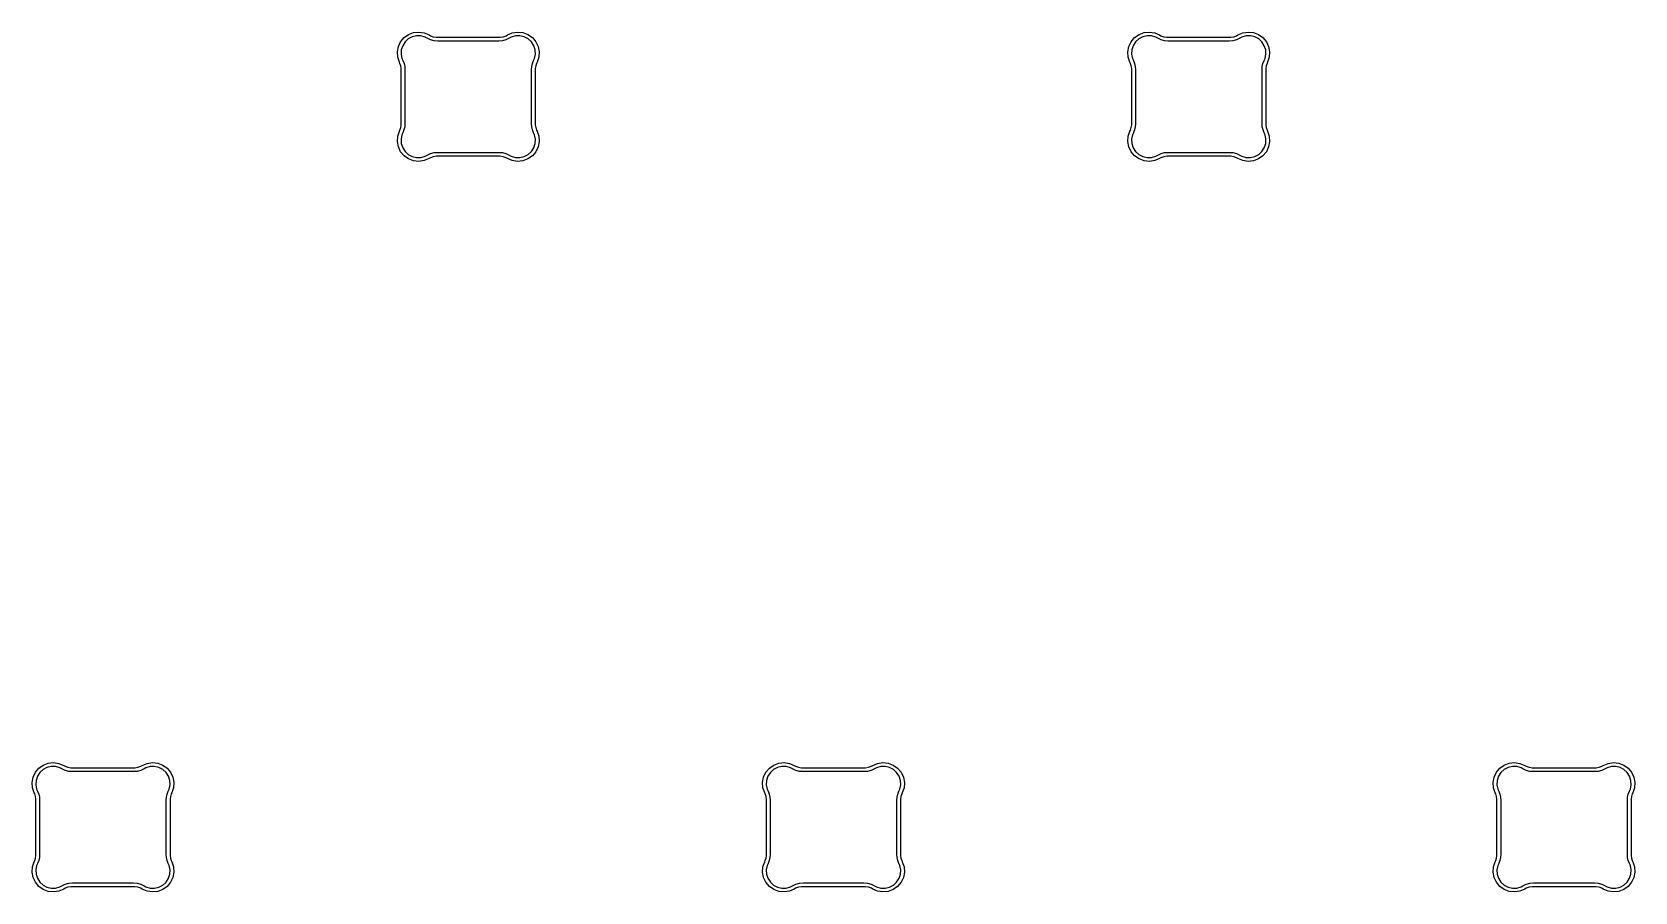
# Model space of a CAD drawing. Extents: x 46 to 356, y -183 to -54.
# Drawn here: x 122.9 to 164.7, y -109.79 to -87.36 of the extents above; entities that cross this region are included whole.
import ezdxf

# ---------------------------------------------------------------- set-up
doc = ezdxf.new("R2010")
doc.units = 0
doc.layers.add('BLACK', color=7, linetype='CONTINUOUS')

msp = doc.modelspace()

# ---------------------------------------------------------------- linework, layer by layer
at = {"layer": 'BLACK', "linetype": 'CONTINUOUS'}
for p, q in [((132.427049, -87.879882), (132.453227, -87.742581)), ((132.453227, -87.742581), (132.513172, -87.616314)), ((132.513172, -87.616314), (132.603011, -87.509235)), ((132.566278, -87.718888), (132.530476, -87.828456)), ((132.628544, -87.621885), (132.566278, -87.718888)), ((132.603011, -87.509235), (132.716941, -87.428262)), ((132.713253, -87.54371), (132.628544, -87.621885)), ((132.814932, -87.489414), (132.713253, -87.54371)), ((132.716941, -87.428262), (132.847605, -87.378624)), ((132.927016, -87.462504), (132.814932, -87.489414)), ((132.847605, -87.378624), (132.986562, -87.363528)), ((133.042263, -87.464718), (132.927016, -87.462504)), ((132.986562, -87.363528), (133.124836, -87.383949)), ((133.15323, -87.495912), (133.042263, -87.464718)), ((133.124836, -87.383949), (133.253298, -87.438483)), ((133.203041, -87.524905), (133.15323, -87.495912)), ((133.203061, -87.524871), (133.203041, -87.524905)), ((133.203055, -87.524895), (133.203067, -87.524874)), ((133.290635, -87.56619), (133.203055, -87.524895)), ((133.203065, -87.524871), (133.203061, -87.524871)), ((133.203067, -87.524874), (133.203065, -87.524871)), ((133.253298, -87.438483), (133.253511, -87.43853)), ((133.253511, -87.43853), (133.253499, -87.438551)), ((133.253499, -87.438551), (133.253504, -87.438554)), ((133.253504, -87.438554), (133.253517, -87.438533)), ((133.253517, -87.438533), (133.253569, -87.438592)), ((133.253569, -87.438592), (133.287849, -87.458579)), ((133.287849, -87.458579), (133.362486, -87.486032)), ((133.3841, -87.591487), (133.290635, -87.56619)), ((133.362486, -87.486032), (133.44078, -87.49997)), ((133.480544, -87.6), (133.3841, -87.591487)), ((133.44078, -87.49997), (133.480543, -87.500001)), ((133.480543, -87.500001), (133.480544, -87.500001)), ((133.480544, -87.500001), (133.480548, -87.500001)), ((133.480548, -87.600001), (133.480544, -87.6)), ((133.480548, -87.500001), (135.069452, -87.500001)), ((133.480553, -87.600001), (133.480548, -87.600001)), ((135.069452, -87.600001), (133.480553, -87.600001)), ((135.069452, -87.500001), (135.069577, -87.500025)), ((135.069455, -87.6), (135.069452, -87.600001)), ((135.069457, -87.600001), (135.069455, -87.6)), ((135.165907, -87.591493), (135.069457, -87.600026)), ((135.069457, -87.600026), (135.069457, -87.600001)), ((135.069577, -87.500025), (135.10921, -87.499987)), ((135.10921, -87.499987), (135.187501, -87.486034)), ((135.259367, -87.566179), (135.165907, -87.591493)), ((135.187501, -87.486034), (135.262133, -87.458568)), ((135.346923, -87.524876), (135.259367, -87.566179)), ((135.262133, -87.458568), (135.29648, -87.438533)), ((135.29648, -87.438534), (135.296495, -87.43853)), ((135.29648, -87.438533), (135.29648, -87.438534)), ((135.296495, -87.43853), (135.425153, -87.383913)), ((135.346939, -87.524873), (135.346923, -87.524876)), ((135.396754, -87.495876), (135.346939, -87.524873)), ((135.507731, -87.464679), (135.396754, -87.495876)), ((135.425153, -87.383913), (135.563437, -87.36349)), ((135.622988, -87.462465), (135.507731, -87.464679)), ((135.563437, -87.36349), (135.702403, -87.378587)), ((135.735081, -87.489377), (135.622988, -87.462465)), ((135.702403, -87.378587), (135.833076, -87.428228)), ((135.836769, -87.543678), (135.735081, -87.489377)), ((135.833076, -87.428228), (135.947014, -87.509207)), ((135.921485, -87.621859), (135.836769, -87.543678)), ((135.983757, -87.718871), (135.921485, -87.621859)), ((135.947014, -87.509207), (136.03686, -87.616292)), ((136.019562, -87.828448), (135.983757, -87.718871)), ((136.03686, -87.616292), (136.096809, -87.742569)), ((136.096809, -87.742569), (136.122989, -87.879879)), ((151.477049, -87.879882), (151.503227, -87.742581)), ((151.503227, -87.742581), (151.563172, -87.616314)), ((151.563172, -87.616314), (151.653011, -87.509235)), ((151.616278, -87.718888), (151.580476, -87.828456)), ((151.678544, -87.621885), (151.616278, -87.718888)), ((151.653011, -87.509235), (151.766941, -87.428262)), ((151.763253, -87.54371), (151.678544, -87.621885)), ((151.864932, -87.489414), (151.763253, -87.54371)), ((151.766941, -87.428262), (151.897605, -87.378624)), ((151.977016, -87.462504), (151.864932, -87.489414)), ((151.897605, -87.378624), (152.036562, -87.363528)), ((152.092263, -87.464718), (151.977016, -87.462504)), ((152.036562, -87.363528), (152.174836, -87.383949)), ((152.20323, -87.495912), (152.092263, -87.464718)), ((152.174836, -87.383949), (152.303298, -87.438483)), ((152.253041, -87.524905), (152.20323, -87.495912)), ((152.253061, -87.524871), (152.253041, -87.524905)), ((152.253055, -87.524895), (152.253067, -87.524874)), ((152.340635, -87.56619), (152.253055, -87.524895)), ((152.253065, -87.524871), (152.253061, -87.524871)), ((152.253067, -87.524874), (152.253065, -87.524871)), ((152.303298, -87.438483), (152.303511, -87.43853)), ((152.303511, -87.43853), (152.303499, -87.438551)), ((152.303499, -87.438551), (152.303504, -87.438554)), ((152.303504, -87.438554), (152.303517, -87.438533)), ((152.303517, -87.438533), (152.303569, -87.438592)), ((152.303569, -87.438592), (152.337849, -87.458579)), ((152.337849, -87.458579), (152.412486, -87.486032)), ((152.4341, -87.591487), (152.340635, -87.56619)), ((152.412486, -87.486032), (152.49078, -87.49997)), ((152.530544, -87.6), (152.4341, -87.591487)), ((152.49078, -87.49997), (152.530543, -87.500001)), ((152.530543, -87.500001), (152.530544, -87.500001)), ((152.530544, -87.500001), (152.530548, -87.500001)), ((152.530548, -87.600001), (152.530544, -87.6)), ((152.530548, -87.500001), (154.119452, -87.500001)), ((152.530553, -87.600001), (152.530548, -87.600001)), ((154.119452, -87.600001), (152.530553, -87.600001)), ((154.119452, -87.500001), (154.119577, -87.500025)), ((154.119455, -87.6), (154.119452, -87.600001)), ((154.119457, -87.600001), (154.119455, -87.6)), ((154.215907, -87.591493), (154.119457, -87.600026)), ((154.119457, -87.600026), (154.119457, -87.600001)), ((154.119577, -87.500025), (154.15921, -87.499987)), ((154.15921, -87.499987), (154.237501, -87.486034)), ((154.309367, -87.566179), (154.215907, -87.591493)), ((154.237501, -87.486034), (154.312133, -87.458568)), ((154.396923, -87.524876), (154.309367, -87.566179)), ((154.312133, -87.458568), (154.34648, -87.438533)), ((154.34648, -87.438534), (154.346495, -87.43853)), ((154.34648, -87.438533), (154.34648, -87.438534)), ((154.346495, -87.43853), (154.475153, -87.383913)), ((154.396939, -87.524873), (154.396923, -87.524876)), ((154.446754, -87.495876), (154.396939, -87.524873)), ((154.557731, -87.464679), (154.446754, -87.495876)), ((154.475153, -87.383913), (154.613437, -87.36349)), ((154.672988, -87.462465), (154.557731, -87.464679)), ((154.613437, -87.36349), (154.752403, -87.378587)), ((154.785081, -87.489377), (154.672988, -87.462465)), ((154.752403, -87.378587), (154.883076, -87.428228)), ((154.886769, -87.543678), (154.785081, -87.489377)), ((154.883076, -87.428228), (154.997014, -87.509207)), ((154.971485, -87.621859), (154.886769, -87.543678)), ((155.033757, -87.718871), (154.971485, -87.621859)), ((154.997014, -87.509207), (155.08686, -87.616292)), ((155.069562, -87.828448), (155.033757, -87.718871)), ((155.08686, -87.616292), (155.146809, -87.742569)), ((155.146809, -87.742569), (155.172989, -87.879879)), ((132.436329, -88.019348), (132.427049, -87.879882)), ((132.480466, -88.151971), (132.436329, -88.019348)), ((132.480466, -88.151972), (132.480465, -88.151971)), ((132.480465, -88.151971), (132.480466, -88.151971)), ((132.495092, -88.182347), (132.480466, -88.151972)), ((132.514965, -88.246778), (132.495092, -88.182347)), ((132.530476, -87.828456), (132.523452, -87.94351)), ((132.523452, -87.94351), (132.545657, -88.056619)), ((132.545657, -88.056619), (132.570567, -88.108592)), ((132.570567, -88.108592), (132.570567, -88.108593)), ((132.570567, -88.108593), (132.570567, -88.108596)), ((132.570567, -88.108596), (132.600585, -88.185089)), ((132.600585, -88.185089), (132.618872, -88.265207)), ((135.93114, -88.265212), (135.949411, -88.185097)), ((135.949411, -88.185097), (135.979407, -88.108596)), ((135.979407, -88.108596), (135.979427, -88.108606)), ((135.979427, -88.108606), (135.979431, -88.1086)), ((135.979431, -88.1086), (135.979433, -88.108592)), ((135.979433, -88.108592), (135.979438, -88.108594)), ((135.979438, -88.108594), (135.979509, -88.108519)), ((135.979509, -88.108519), (136.00438, -88.056631)), ((136.00438, -88.056631), (136.026587, -87.943512)), ((136.026587, -87.943512), (136.019562, -87.828448)), ((136.054903, -88.182328), (136.035044, -88.246768)), ((136.069486, -88.15202), (136.054903, -88.182328)), ((136.069535, -88.15197), (136.069486, -88.15202)), ((136.069569, -88.151987), (136.069535, -88.15197)), ((136.113709, -88.019355), (136.069569, -88.151987)), ((136.122989, -87.879879), (136.113709, -88.019355)), ((151.486329, -88.019348), (151.477049, -87.879882)), ((151.530466, -88.151971), (151.486329, -88.019348)), ((151.530466, -88.151972), (151.530465, -88.151971)), ((151.530465, -88.151971), (151.530466, -88.151971)), ((151.545092, -88.182347), (151.530466, -88.151972)), ((151.564965, -88.246778), (151.545092, -88.182347)), ((151.580476, -87.828456), (151.573452, -87.94351)), ((151.573452, -87.94351), (151.595657, -88.056619)), ((151.595657, -88.056619), (151.620567, -88.108592)), ((151.620567, -88.108592), (151.620567, -88.108593)), ((151.620567, -88.108593), (151.620567, -88.108596)), ((151.620567, -88.108596), (151.650585, -88.185089)), ((151.650585, -88.185089), (151.668872, -88.265207)), ((154.98114, -88.265212), (154.999411, -88.185097)), ((154.999411, -88.185097), (155.029407, -88.108596)), ((155.029407, -88.108596), (155.029427, -88.108606)), ((155.029427, -88.108606), (155.029431, -88.1086)), ((155.029431, -88.1086), (155.029433, -88.108592)), ((155.029433, -88.108592), (155.029438, -88.108594)), ((155.029438, -88.108594), (155.029509, -88.108519)), ((155.029509, -88.108519), (155.05438, -88.056631)), ((155.05438, -88.056631), (155.076587, -87.943512)), ((155.076587, -87.943512), (155.069562, -87.828448)), ((155.104903, -88.182328), (155.085044, -88.246768)), ((155.119486, -88.15202), (155.104903, -88.182328)), ((155.119535, -88.15197), (155.119486, -88.15202)), ((155.119569, -88.151987), (155.119535, -88.15197)), ((155.163709, -88.019355), (155.119569, -88.151987)), ((155.172989, -87.879879), (155.163709, -88.019355)), ((132.525016, -88.31345), (132.514965, -88.246778)), ((132.525001, -88.347159), (132.525017, -88.347073)), ((132.525001, -89.75284), (132.525001, -88.347159)), ((132.525017, -88.347073), (132.525016, -88.31345)), ((132.618872, -88.265207), (132.625018, -88.347155)), ((132.625001, -88.347155), (132.625, -88.347156)), ((132.625, -88.347156), (132.625001, -88.347159)), ((132.625018, -88.347155), (132.625001, -88.347155)), ((132.625001, -88.347159), (132.625001, -89.752843)), ((135.924999, -88.347154), (135.93114, -88.265212)), ((135.924999, -88.347155), (135.924999, -88.347154)), ((135.924999, -88.347159), (135.924999, -88.347155)), ((135.924999, -89.752843), (135.924999, -88.347159)), ((136.035044, -88.246768), (136.024999, -88.313447)), ((136.024999, -88.313447), (136.024999, -88.347159)), ((136.024999, -88.347159), (136.024999, -89.752843)), ((151.575016, -88.31345), (151.564965, -88.246778)), ((151.575001, -88.347159), (151.575017, -88.347073)), ((151.575001, -89.75284), (151.575001, -88.347159)), ((151.575017, -88.347073), (151.575016, -88.31345)), ((151.668872, -88.265207), (151.675018, -88.347155)), ((151.675001, -88.347155), (151.675, -88.347156)), ((151.675, -88.347156), (151.675001, -88.347159)), ((151.675018, -88.347155), (151.675001, -88.347155)), ((151.675001, -88.347159), (151.675001, -89.752843)), ((154.974999, -88.347154), (154.98114, -88.265212)), ((154.974999, -88.347155), (154.974999, -88.347154)), ((154.974999, -88.347159), (154.974999, -88.347155)), ((154.974999, -89.752843), (154.974999, -88.347159)), ((155.085044, -88.246768), (155.074999, -88.313447)), ((155.074999, -88.313447), (155.074999, -88.347159)), ((155.074999, -88.347159), (155.074999, -89.752843)), ((132.495075, -89.917648), (132.514948, -89.853221)), ((132.514948, -89.853221), (132.524999, -89.786551)), ((132.524999, -89.786551), (132.525001, -89.75284)), ((132.618855, -89.834794), (132.600568, -89.914908)), ((132.625001, -89.752848), (132.618855, -89.834794)), ((132.625001, -89.752843), (132.625, -89.752846)), ((132.625, -89.752846), (132.625001, -89.752848)), ((135.925039, -89.753048), (135.924999, -89.752843)), ((135.931154, -89.834784), (135.925039, -89.753048)), ((135.949425, -89.914902), (135.931154, -89.834784)), ((136.024999, -89.752843), (136.024998, -89.752846)), ((136.024998, -89.752846), (136.024999, -89.752849)), ((136.024999, -89.752849), (136.025024, -89.752849)), ((136.025024, -89.752849), (136.025019, -89.78656)), ((136.025019, -89.78656), (136.035057, -89.853231)), ((136.035057, -89.853231), (136.054918, -89.917662)), ((151.545075, -89.917648), (151.564948, -89.853221)), ((151.564948, -89.853221), (151.574999, -89.786551)), ((151.574999, -89.786551), (151.575001, -89.75284)), ((151.668855, -89.834794), (151.650568, -89.914908)), ((151.675001, -89.752848), (151.668855, -89.834794)), ((151.675001, -89.752843), (151.675, -89.752846)), ((151.675, -89.752846), (151.675001, -89.752848)), ((154.975039, -89.753048), (154.974999, -89.752843)), ((154.981154, -89.834784), (154.975039, -89.753048)), ((154.999425, -89.914902), (154.981154, -89.834784)), ((155.074999, -89.752843), (155.074998, -89.752846)), ((155.074998, -89.752846), (155.074999, -89.752849)), ((155.074999, -89.752849), (155.075024, -89.752849)), ((155.075024, -89.752849), (155.075019, -89.78656)), ((155.075019, -89.78656), (155.085057, -89.853231)), ((155.085057, -89.853231), (155.104918, -89.917662)), ((132.42701, -90.220122), (132.436289, -90.080646)), ((132.45319, -90.357433), (132.42701, -90.220122)), ((132.436289, -90.080646), (132.480428, -89.948014)), ((132.480428, -89.948014), (132.480465, -89.948032)), ((132.48045, -89.948022), (132.495075, -89.917648)), ((132.480466, -89.94803), (132.48045, -89.948022)), ((132.480465, -89.948031), (132.480466, -89.94803)), ((132.480465, -89.948032), (132.480465, -89.948031)), ((132.545618, -90.04337), (132.523411, -90.156489)), ((132.523411, -90.156489), (132.530437, -90.271553)), ((132.530437, -90.271553), (132.566242, -90.38113)), ((132.570474, -89.991507), (132.545618, -90.04337)), ((132.570566, -89.991412), (132.570474, -89.991507)), ((132.570567, -89.99141), (132.570549, -89.991401)), ((132.570549, -89.991401), (132.570549, -89.991404)), ((132.570549, -89.991404), (132.570566, -89.991412)), ((132.570577, -89.99133), (132.570567, -89.99141)), ((132.600568, -89.914908), (132.570577, -89.99133)), ((135.97943, -89.991404), (135.949425, -89.914902)), ((135.979432, -89.991406), (135.97943, -89.991404)), ((135.979433, -89.99141), (135.979432, -89.991406)), ((136.004343, -90.043383), (135.979433, -89.99141)), ((135.98372, -90.381112), (136.019522, -90.271545)), ((136.026548, -90.156492), (136.004343, -90.043383)), ((136.019522, -90.271545), (136.026548, -90.156492)), ((136.054918, -89.917662), (136.069538, -89.948038)), ((136.069538, -89.948038), (136.069538, -89.948043)), ((136.069538, -89.948043), (136.113671, -90.080654)), ((136.12295, -90.22012), (136.096771, -90.35742)), ((136.113671, -90.080654), (136.12295, -90.22012)), ((151.47701, -90.220122), (151.486289, -90.080646)), ((151.50319, -90.357433), (151.47701, -90.220122)), ((151.486289, -90.080646), (151.530428, -89.948014)), ((151.530428, -89.948014), (151.530465, -89.948032)), ((151.53045, -89.948022), (151.545075, -89.917648)), ((151.530466, -89.94803), (151.53045, -89.948022)), ((151.530465, -89.948031), (151.530466, -89.94803)), ((151.530465, -89.948032), (151.530465, -89.948031)), ((151.595618, -90.04337), (151.573411, -90.156489)), ((151.573411, -90.156489), (151.580437, -90.271553)), ((151.580437, -90.271553), (151.616242, -90.38113)), ((151.620474, -89.991507), (151.595618, -90.04337)), ((151.620566, -89.991412), (151.620474, -89.991507)), ((151.620567, -89.99141), (151.620549, -89.991401)), ((151.620549, -89.991401), (151.620549, -89.991404)), ((151.620549, -89.991404), (151.620566, -89.991412)), ((151.620577, -89.99133), (151.620567, -89.99141)), ((151.650568, -89.914908), (151.620577, -89.99133)), ((155.02943, -89.991404), (154.999425, -89.914902)), ((155.029432, -89.991406), (155.02943, -89.991404)), ((155.029433, -89.99141), (155.029432, -89.991406)), ((155.054343, -90.043383), (155.029433, -89.99141)), ((155.03372, -90.381112), (155.069522, -90.271545)), ((155.076548, -90.156492), (155.054343, -90.043383)), ((155.069522, -90.271545), (155.076548, -90.156492)), ((155.104918, -89.917662), (155.119538, -89.948038)), ((155.119538, -89.948038), (155.119538, -89.948043)), ((155.119538, -89.948043), (155.163671, -90.080654)), ((155.17295, -90.22012), (155.146771, -90.35742)), ((155.163671, -90.080654), (155.17295, -90.22012)), ((132.513139, -90.483709), (132.45319, -90.357433)), ((132.602984, -90.590795), (132.513139, -90.483709)), ((132.566242, -90.38113), (132.628514, -90.478143)), ((132.716923, -90.671774), (132.602984, -90.590795)), ((132.628514, -90.478143), (132.71323, -90.556324)), ((132.71323, -90.556324), (132.814918, -90.610624)), ((132.847596, -90.721415), (132.716923, -90.671774)), ((132.814918, -90.610624), (132.927011, -90.637537)), ((132.927011, -90.637537), (133.042269, -90.635323)), ((133.042269, -90.635323), (133.153246, -90.604126)), ((133.253503, -90.661472), (133.124847, -90.716089)), ((133.153246, -90.604126), (133.20306, -90.57513)), ((133.20306, -90.57513), (133.203061, -90.57513)), ((133.203061, -90.57513), (133.203065, -90.575129)), ((133.203065, -90.575129), (133.203067, -90.575127)), ((133.203067, -90.575127), (133.290643, -90.533833)), ((133.253511, -90.661471), (133.253503, -90.661472)), ((133.253517, -90.661467), (133.253511, -90.661471)), ((133.28786, -90.641444), (133.253517, -90.661466)), ((133.253517, -90.661466), (133.253517, -90.661467)), ((133.362492, -90.613993), (133.28786, -90.641444)), ((133.290643, -90.533833), (133.384103, -90.508538)), ((133.440782, -90.600055), (133.362492, -90.613993)), ((133.384103, -90.508538), (133.480326, -90.500043)), ((133.480542, -90.600024), (133.440782, -90.600055)), ((133.480326, -90.500043), (133.480547, -90.5)), ((133.480543, -90.599999), (133.480542, -90.6)), ((133.480542, -90.6), (133.480542, -90.600024)), ((133.480547, -90.6), (133.480543, -90.599999)), ((133.480547, -90.5), (135.069452, -90.5)), ((135.069452, -90.6), (133.480547, -90.6)), ((135.069452, -90.5), (135.069464, -90.500002)), ((135.069453, -90.599999), (135.069452, -90.6)), ((135.069458, -90.600001), (135.069453, -90.599999)), ((135.10922, -90.600032), (135.069458, -90.600001)), ((135.069464, -90.500002), (135.165901, -90.508515)), ((135.187514, -90.61397), (135.10922, -90.600032)), ((135.165901, -90.508515), (135.259365, -90.533812)), ((135.262151, -90.641423), (135.187514, -90.61397)), ((135.259365, -90.533812), (135.346945, -90.575107)), ((135.296432, -90.661411), (135.262151, -90.641423)), ((135.296483, -90.661469), (135.296432, -90.661411)), ((135.296494, -90.661448), (135.296483, -90.661469)), ((135.296489, -90.661472), (135.296501, -90.661452)), ((135.296713, -90.66152), (135.296489, -90.661472)), ((135.296501, -90.661452), (135.296494, -90.661448)), ((135.425165, -90.71605), (135.296713, -90.66152)), ((135.346945, -90.575107), (135.346933, -90.575128)), ((135.346933, -90.575128), (135.346934, -90.57513)), ((135.346934, -90.57513), (135.346939, -90.575131)), ((135.346939, -90.575131), (135.346961, -90.575094)), ((135.346961, -90.575094), (135.396771, -90.604087)), ((135.396771, -90.604087), (135.507738, -90.635282)), ((135.507738, -90.635282), (135.622984, -90.637495)), ((135.622984, -90.637495), (135.735067, -90.610585)), ((135.833058, -90.671737), (135.702395, -90.721375)), ((135.735067, -90.610585), (135.836746, -90.556289)), ((135.946988, -90.590765), (135.833058, -90.671737)), ((135.836746, -90.556289), (135.921454, -90.478115)), ((135.921454, -90.478115), (135.98372, -90.381112)), ((136.036827, -90.483687), (135.946988, -90.590765)), ((136.096771, -90.35742), (136.036827, -90.483687)), ((151.563139, -90.483709), (151.50319, -90.357433)), ((151.652984, -90.590795), (151.563139, -90.483709)), ((151.616242, -90.38113), (151.678514, -90.478143)), ((151.766923, -90.671774), (151.652984, -90.590795)), ((151.678514, -90.478143), (151.76323, -90.556324)), ((151.76323, -90.556324), (151.864918, -90.610624)), ((151.897596, -90.721415), (151.766923, -90.671774)), ((151.864918, -90.610624), (151.977011, -90.637537)), ((151.977011, -90.637537), (152.092269, -90.635323)), ((152.092269, -90.635323), (152.203246, -90.604126)), ((152.303503, -90.661472), (152.174847, -90.716089)), ((152.203246, -90.604126), (152.25306, -90.57513)), ((152.25306, -90.57513), (152.253061, -90.57513)), ((152.253061, -90.57513), (152.253065, -90.575129)), ((152.253065, -90.575129), (152.253067, -90.575127)), ((152.253067, -90.575127), (152.340643, -90.533833)), ((152.303511, -90.661471), (152.303503, -90.661472)), ((152.303517, -90.661467), (152.303511, -90.661471)), ((152.33786, -90.641444), (152.303517, -90.661466)), ((152.303517, -90.661466), (152.303517, -90.661467)), ((152.412492, -90.613993), (152.33786, -90.641444)), ((152.340643, -90.533833), (152.434103, -90.508538)), ((152.490782, -90.600055), (152.412492, -90.613993)), ((152.434103, -90.508538), (152.530326, -90.500043)), ((152.530542, -90.600024), (152.490782, -90.600055)), ((152.530326, -90.500043), (152.530547, -90.5)), ((152.530543, -90.599999), (152.530542, -90.6)), ((152.530542, -90.6), (152.530542, -90.600024)), ((152.530547, -90.6), (152.530543, -90.599999)), ((152.530547, -90.5), (154.119452, -90.5)), ((154.119452, -90.6), (152.530547, -90.6)), ((154.119452, -90.5), (154.119464, -90.500002)), ((154.119453, -90.599999), (154.119452, -90.6)), ((154.119458, -90.600001), (154.119453, -90.599999)), ((154.15922, -90.600032), (154.119458, -90.600001)), ((154.119464, -90.500002), (154.215901, -90.508515)), ((154.237514, -90.61397), (154.15922, -90.600032)), ((154.215901, -90.508515), (154.309365, -90.533812)), ((154.312151, -90.641423), (154.237514, -90.61397)), ((154.309365, -90.533812), (154.396945, -90.575107)), ((154.346432, -90.661411), (154.312151, -90.641423)), ((154.346483, -90.661469), (154.346432, -90.661411)), ((154.346494, -90.661448), (154.346483, -90.661469)), ((154.346489, -90.661472), (154.346501, -90.661452)), ((154.346713, -90.66152), (154.346489, -90.661472)), ((154.346501, -90.661452), (154.346494, -90.661448)), ((154.475165, -90.71605), (154.346713, -90.66152)), ((154.396945, -90.575107), (154.396933, -90.575128)), ((154.396933, -90.575128), (154.396934, -90.57513)), ((154.396934, -90.57513), (154.396939, -90.575131)), ((154.396939, -90.575131), (154.396961, -90.575094)), ((154.396961, -90.575094), (154.446771, -90.604087)), ((154.446771, -90.604087), (154.557738, -90.635282)), ((154.557738, -90.635282), (154.672984, -90.637495)), ((154.672984, -90.637495), (154.785067, -90.610585)), ((154.883058, -90.671737), (154.752395, -90.721375)), ((154.785067, -90.610585), (154.886746, -90.556289)), ((154.996988, -90.590765), (154.883058, -90.671737)), ((154.886746, -90.556289), (154.971454, -90.478115)), ((154.971454, -90.478115), (155.03372, -90.381112)), ((155.086827, -90.483687), (154.996988, -90.590765)), ((155.146771, -90.35742), (155.086827, -90.483687)), ((132.986562, -90.736512), (132.847596, -90.721415)), ((133.124847, -90.716089), (132.986562, -90.736512)), ((135.563439, -90.736471), (135.425165, -90.71605)), ((135.702395, -90.721375), (135.563439, -90.736471)), ((152.036562, -90.736512), (151.897596, -90.721415)), ((152.174847, -90.716089), (152.036562, -90.736512)), ((154.613439, -90.736471), (154.475165, -90.71605)), ((154.752395, -90.721375), (154.613439, -90.736471)), ((122.988172, -106.666314), (123.078011, -106.559235)), ((123.078011, -106.559235), (123.191941, -106.478262)), ((123.289932, -106.539414), (123.188253, -106.59371)), ((123.191941, -106.478262), (123.322605, -106.428624)), ((123.402016, -106.512504), (123.289932, -106.539414)), ((123.322605, -106.428624), (123.461562, -106.413528)), ((123.517263, -106.514718), (123.402016, -106.512504)), ((123.461562, -106.413528), (123.599836, -106.433949)), ((123.62823, -106.545912), (123.517263, -106.514718)), ((123.599836, -106.433949), (123.728298, -106.488483)), ((123.678041, -106.574905), (123.62823, -106.545912)), ((123.678061, -106.574871), (123.678041, -106.574905)), ((123.678055, -106.574895), (123.678067, -106.574874)), ((123.765635, -106.61619), (123.678055, -106.574895)), ((123.678065, -106.574871), (123.678061, -106.574871)), ((123.678067, -106.574874), (123.678065, -106.574871)), ((123.728298, -106.488483), (123.728511, -106.48853)), ((123.728511, -106.48853), (123.728499, -106.488551)), ((123.728499, -106.488551), (123.728504, -106.488554)), ((123.728504, -106.488554), (123.728517, -106.488533)), ((123.728517, -106.488533), (123.728569, -106.488592)), ((123.728569, -106.488592), (123.762849, -106.508579)), ((123.762849, -106.508579), (123.837486, -106.536032)), ((123.837486, -106.536032), (123.91578, -106.54997)), ((123.91578, -106.54997), (123.955543, -106.550001)), ((123.955543, -106.550001), (123.955544, -106.550001)), ((123.955544, -106.550001), (123.955548, -106.550001)), ((123.955548, -106.550001), (125.544452, -106.550001)), ((125.544452, -106.550001), (125.544577, -106.550025)), ((125.544577, -106.550025), (125.58421, -106.549987)), ((125.58421, -106.549987), (125.662501, -106.536034)), ((125.662501, -106.536034), (125.737133, -106.508568)), ((125.821923, -106.574876), (125.734367, -106.616179)), ((125.737133, -106.508568), (125.77148, -106.488533)), ((125.77148, -106.488534), (125.771495, -106.48853)), ((125.77148, -106.488533), (125.77148, -106.488534)), ((125.771495, -106.48853), (125.900153, -106.433913)), ((125.821939, -106.574873), (125.821923, -106.574876)), ((125.871754, -106.545876), (125.821939, -106.574873)), ((125.982731, -106.514679), (125.871754, -106.545876)), ((125.900153, -106.433913), (126.038437, -106.41349)), ((126.097988, -106.512465), (125.982731, -106.514679)), ((126.038437, -106.41349), (126.177403, -106.428587)), ((126.210081, -106.539377), (126.097988, -106.512465)), ((126.177403, -106.428587), (126.308076, -106.478228)), ((126.311769, -106.593678), (126.210081, -106.539377)), ((126.308076, -106.478228), (126.422014, -106.559207)), ((126.422014, -106.559207), (126.51186, -106.666292)), ((142.038172, -106.666314), (142.128011, -106.559235)), ((142.128011, -106.559235), (142.241941, -106.478262)), ((142.339932, -106.539414), (142.238253, -106.59371)), ((142.241941, -106.478262), (142.372605, -106.428624)), ((142.452016, -106.512504), (142.339932, -106.539414)), ((142.372605, -106.428624), (142.511562, -106.413528)), ((142.567263, -106.514718), (142.452016, -106.512504)), ((142.511562, -106.413528), (142.649836, -106.433949)), ((142.67823, -106.545912), (142.567263, -106.514718)), ((142.649836, -106.433949), (142.778298, -106.488483)), ((142.728041, -106.574905), (142.67823, -106.545912)), ((142.728061, -106.574871), (142.728041, -106.574905)), ((142.728055, -106.574895), (142.728067, -106.574874)), ((142.815635, -106.61619), (142.728055, -106.574895)), ((142.728065, -106.574871), (142.728061, -106.574871)), ((142.728067, -106.574874), (142.728065, -106.574871)), ((142.778298, -106.488483), (142.778511, -106.48853)), ((142.778511, -106.48853), (142.778499, -106.488551)), ((142.778499, -106.488551), (142.778504, -106.488554)), ((142.778504, -106.488554), (142.778517, -106.488533)), ((142.778517, -106.488533), (142.778569, -106.488592)), ((142.778569, -106.488592), (142.812849, -106.508579)), ((142.812849, -106.508579), (142.887486, -106.536032)), ((142.887486, -106.536032), (142.96578, -106.54997)), ((142.96578, -106.54997), (143.005543, -106.550001)), ((143.005543, -106.550001), (143.005544, -106.550001)), ((143.005544, -106.550001), (143.005548, -106.550001)), ((143.005548, -106.550001), (144.594452, -106.550001)), ((144.594452, -106.550001), (144.594577, -106.550025)), ((144.594577, -106.550025), (144.63421, -106.549987)), ((144.63421, -106.549987), (144.712501, -106.536034)), ((144.712501, -106.536034), (144.787133, -106.508568)), ((144.871923, -106.574876), (144.784367, -106.616179)), ((144.787133, -106.508568), (144.82148, -106.488533)), ((144.82148, -106.488534), (144.821495, -106.48853)), ((144.82148, -106.488533), (144.82148, -106.488534)), ((144.821495, -106.48853), (144.950153, -106.433913)), ((144.871939, -106.574873), (144.871923, -106.574876)), ((144.921754, -106.545876), (144.871939, -106.574873)), ((145.032731, -106.514679), (144.921754, -106.545876)), ((144.950153, -106.433913), (145.088437, -106.41349)), ((145.147988, -106.512465), (145.032731, -106.514679)), ((145.088437, -106.41349), (145.227403, -106.428587)), ((145.260081, -106.539377), (145.147988, -106.512465)), ((145.227403, -106.428587), (145.358076, -106.478228)), ((145.361769, -106.593678), (145.260081, -106.539377)), ((145.358076, -106.478228), (145.472014, -106.559207)), ((145.472014, -106.559207), (145.56186, -106.666292)), ((161.088172, -106.666314), (161.178011, -106.559235)), ((161.178011, -106.559235), (161.291941, -106.478262)), ((161.389932, -106.539414), (161.288253, -106.59371)), ((161.291941, -106.478262), (161.422605, -106.428624)), ((161.502016, -106.512504), (161.389932, -106.539414)), ((161.422605, -106.428624), (161.561562, -106.413528)), ((161.617263, -106.514718), (161.502016, -106.512504)), ((161.561562, -106.413528), (161.699836, -106.433949)), ((161.72823, -106.545912), (161.617263, -106.514718)), ((161.699836, -106.433949), (161.828298, -106.488483)), ((161.778041, -106.574905), (161.72823, -106.545912)), ((161.778061, -106.574871), (161.778041, -106.574905)), ((161.778055, -106.574895), (161.778067, -106.574874)), ((161.865635, -106.61619), (161.778055, -106.574895)), ((161.778065, -106.574871), (161.778061, -106.574871)), ((161.778067, -106.574874), (161.778065, -106.574871)), ((161.828298, -106.488483), (161.828511, -106.48853)), ((161.828511, -106.48853), (161.828499, -106.488551)), ((161.828499, -106.488551), (161.828504, -106.488554)), ((161.828504, -106.488554), (161.828517, -106.488533)), ((161.828517, -106.488533), (161.828569, -106.488592)), ((161.828569, -106.488592), (161.862849, -106.508579)), ((161.862849, -106.508579), (161.937486, -106.536032)), ((161.937486, -106.536032), (162.01578, -106.54997)), ((162.01578, -106.54997), (162.055543, -106.550001)), ((162.055543, -106.550001), (162.055544, -106.550001)), ((162.055544, -106.550001), (162.055548, -106.550001)), ((162.055548, -106.550001), (163.644452, -106.550001)), ((163.644452, -106.550001), (163.644577, -106.550025)), ((163.644577, -106.550025), (163.68421, -106.549987)), ((163.68421, -106.549987), (163.762501, -106.536034)), ((163.762501, -106.536034), (163.837133, -106.508568)), ((163.921923, -106.574876), (163.834367, -106.616179)), ((163.837133, -106.508568), (163.87148, -106.488533)), ((163.87148, -106.488534), (163.871495, -106.48853)), ((163.87148, -106.488533), (163.87148, -106.488534)), ((163.871495, -106.48853), (164.000153, -106.433913)), ((163.921939, -106.574873), (163.921923, -106.574876)), ((163.971754, -106.545876), (163.921939, -106.574873)), ((164.082731, -106.514679), (163.971754, -106.545876)), ((164.000153, -106.433913), (164.138437, -106.41349)), ((164.197988, -106.512465), (164.082731, -106.514679)), ((164.138437, -106.41349), (164.277403, -106.428587)), ((164.310081, -106.539377), (164.197988, -106.512465)), ((164.277403, -106.428587), (164.408076, -106.478228)), ((164.411769, -106.593678), (164.310081, -106.539377)), ((164.408076, -106.478228), (164.522014, -106.559207)), ((164.522014, -106.559207), (164.61186, -106.666292)), ((122.902049, -106.929882), (122.928227, -106.792581)), ((122.911329, -107.069348), (122.902049, -106.929882)), ((122.928227, -106.792581), (122.988172, -106.666314)), ((123.005476, -106.878456), (122.998452, -106.99351)), ((122.998452, -106.99351), (123.020657, -107.106619)), ((123.041278, -106.768888), (123.005476, -106.878456)), ((123.103544, -106.671885), (123.041278, -106.768888)), ((123.188253, -106.59371), (123.103544, -106.671885)), ((123.8591, -106.641487), (123.765635, -106.61619)), ((123.955544, -106.65), (123.8591, -106.641487)), ((123.955548, -106.650001), (123.955544, -106.65)), ((123.955553, -106.650001), (123.955548, -106.650001)), ((125.544452, -106.650001), (123.955553, -106.650001)), ((125.544455, -106.65), (125.544452, -106.650001)), ((125.544457, -106.650001), (125.544455, -106.65)), ((125.640907, -106.641493), (125.544457, -106.650026)), ((125.544457, -106.650026), (125.544457, -106.650001)), ((125.734367, -106.616179), (125.640907, -106.641493)), ((126.396485, -106.671859), (126.311769, -106.593678)), ((126.458757, -106.768871), (126.396485, -106.671859)), ((126.494562, -106.878448), (126.458757, -106.768871)), ((126.47938, -107.106631), (126.501587, -106.993512)), ((126.501587, -106.993512), (126.494562, -106.878448)), ((126.51186, -106.666292), (126.571809, -106.792569)), ((126.571809, -106.792569), (126.597989, -106.929879)), ((126.597989, -106.929879), (126.588709, -107.069355)), ((141.952049, -106.929882), (141.978227, -106.792581)), ((141.961329, -107.069348), (141.952049, -106.929882)), ((141.978227, -106.792581), (142.038172, -106.666314)), ((142.055476, -106.878456), (142.048452, -106.99351)), ((142.048452, -106.99351), (142.070657, -107.106619)), ((142.091278, -106.768888), (142.055476, -106.878456)), ((142.153544, -106.671885), (142.091278, -106.768888)), ((142.238253, -106.59371), (142.153544, -106.671885)), ((142.9091, -106.641487), (142.815635, -106.61619)), ((143.005544, -106.65), (142.9091, -106.641487)), ((143.005548, -106.650001), (143.005544, -106.65)), ((143.005553, -106.650001), (143.005548, -106.650001)), ((144.594452, -106.650001), (143.005553, -106.650001)), ((144.594455, -106.65), (144.594452, -106.650001)), ((144.594457, -106.650001), (144.594455, -106.65)), ((144.690907, -106.641493), (144.594457, -106.650026)), ((144.594457, -106.650026), (144.594457, -106.650001)), ((144.784367, -106.616179), (144.690907, -106.641493)), ((145.446485, -106.671859), (145.361769, -106.593678)), ((145.508757, -106.768871), (145.446485, -106.671859)), ((145.544562, -106.878448), (145.508757, -106.768871)), ((145.52938, -107.106631), (145.551587, -106.993512)), ((145.551587, -106.993512), (145.544562, -106.878448)), ((145.56186, -106.666292), (145.621809, -106.792569)), ((145.621809, -106.792569), (145.647989, -106.929879)), ((145.647989, -106.929879), (145.638709, -107.069355)), ((161.002049, -106.929882), (161.028227, -106.792581)), ((161.011329, -107.069348), (161.002049, -106.929882)), ((161.028227, -106.792581), (161.088172, -106.666314)), ((161.105476, -106.878456), (161.098452, -106.99351)), ((161.098452, -106.99351), (161.120657, -107.106619)), ((161.141278, -106.768888), (161.105476, -106.878456)), ((161.203544, -106.671885), (161.141278, -106.768888)), ((161.288253, -106.59371), (161.203544, -106.671885)), ((161.9591, -106.641487), (161.865635, -106.61619)), ((162.055544, -106.65), (161.9591, -106.641487)), ((162.055548, -106.650001), (162.055544, -106.65)), ((162.055553, -106.650001), (162.055548, -106.650001)), ((163.644452, -106.650001), (162.055553, -106.650001)), ((163.644455, -106.65), (163.644452, -106.650001)), ((163.644457, -106.650001), (163.644455, -106.65)), ((163.740907, -106.641493), (163.644457, -106.650026)), ((163.644457, -106.650026), (163.644457, -106.650001)), ((163.834367, -106.616179), (163.740907, -106.641493)), ((164.496485, -106.671859), (164.411769, -106.593678)), ((164.558757, -106.768871), (164.496485, -106.671859)), ((164.594562, -106.878448), (164.558757, -106.768871)), ((164.57938, -107.106631), (164.601587, -106.993512)), ((164.601587, -106.993512), (164.594562, -106.878448)), ((164.61186, -106.666292), (164.671809, -106.792569)), ((164.671809, -106.792569), (164.697989, -106.929879)), ((164.697989, -106.929879), (164.688709, -107.069355)), ((122.955466, -107.201971), (122.911329, -107.069348)), ((122.955466, -107.201972), (122.955465, -107.201971)), ((122.955465, -107.201971), (122.955466, -107.201971)), ((122.970092, -107.232347), (122.955466, -107.201972)), ((122.989965, -107.296778), (122.970092, -107.232347)), ((123.000016, -107.36345), (122.989965, -107.296778)), ((123.000001, -107.397159), (123.000017, -107.397073)), ((123.000001, -108.80284), (123.000001, -107.397159)), ((123.000017, -107.397073), (123.000016, -107.36345)), ((123.020657, -107.106619), (123.045567, -107.158592)), ((123.045567, -107.158592), (123.045567, -107.158593)), ((123.045567, -107.158593), (123.045567, -107.158596)), ((123.045567, -107.158596), (123.075585, -107.235089)), ((123.075585, -107.235089), (123.093872, -107.315207)), ((123.093872, -107.315207), (123.100018, -107.397155)), ((123.100001, -107.397155), (123.1, -107.397156)), ((123.1, -107.397156), (123.100001, -107.397159)), ((123.100018, -107.397155), (123.100001, -107.397155)), ((123.100001, -107.397159), (123.100001, -108.802843)), ((126.399999, -107.397154), (126.40614, -107.315212)), ((126.399999, -107.397155), (126.399999, -107.397154)), ((126.399999, -107.397159), (126.399999, -107.397155)), ((126.399999, -108.802843), (126.399999, -107.397159)), ((126.40614, -107.315212), (126.424411, -107.235097)), ((126.424411, -107.235097), (126.454407, -107.158596)), ((126.454407, -107.158596), (126.454427, -107.158606)), ((126.454427, -107.158606), (126.454431, -107.1586)), ((126.454431, -107.1586), (126.454433, -107.158592)), ((126.454433, -107.158592), (126.454438, -107.158594)), ((126.454438, -107.158594), (126.454509, -107.158519)), ((126.454509, -107.158519), (126.47938, -107.106631)), ((126.510044, -107.296768), (126.499999, -107.363447)), ((126.499999, -107.363447), (126.499999, -107.397159)), ((126.499999, -107.397159), (126.499999, -108.802843)), ((126.529903, -107.232328), (126.510044, -107.296768)), ((126.544486, -107.20202), (126.529903, -107.232328)), ((126.544535, -107.20197), (126.544486, -107.20202)), ((126.544569, -107.201987), (126.544535, -107.20197)), ((126.588709, -107.069355), (126.544569, -107.201987)), ((142.005466, -107.201971), (141.961329, -107.069348)), ((142.005466, -107.201972), (142.005465, -107.201971)), ((142.005465, -107.201971), (142.005466, -107.201971)), ((142.020092, -107.232347), (142.005466, -107.201972)), ((142.039965, -107.296778), (142.020092, -107.232347)), ((142.050016, -107.36345), (142.039965, -107.296778)), ((142.050001, -107.397159), (142.050017, -107.397073)), ((142.050001, -108.80284), (142.050001, -107.397159)), ((142.050017, -107.397073), (142.050016, -107.36345)), ((142.070657, -107.106619), (142.095567, -107.158592)), ((142.095567, -107.158592), (142.095567, -107.158593)), ((142.095567, -107.158593), (142.095567, -107.158596)), ((142.095567, -107.158596), (142.125585, -107.235089)), ((142.125585, -107.235089), (142.143872, -107.315207)), ((142.143872, -107.315207), (142.150018, -107.397155)), ((142.150001, -107.397155), (142.15, -107.397156)), ((142.15, -107.397156), (142.150001, -107.397159)), ((142.150018, -107.397155), (142.150001, -107.397155)), ((142.150001, -107.397159), (142.150001, -108.802843)), ((145.449999, -107.397154), (145.45614, -107.315212)), ((145.449999, -107.397155), (145.449999, -107.397154)), ((145.449999, -107.397159), (145.449999, -107.397155)), ((145.449999, -108.802843), (145.449999, -107.397159)), ((145.45614, -107.315212), (145.474411, -107.235097)), ((145.474411, -107.235097), (145.504407, -107.158596)), ((145.504407, -107.158596), (145.504427, -107.158606)), ((145.504427, -107.158606), (145.504431, -107.1586)), ((145.504431, -107.1586), (145.504433, -107.158592)), ((145.504433, -107.158592), (145.504438, -107.158594)), ((145.504438, -107.158594), (145.504509, -107.158519)), ((145.504509, -107.158519), (145.52938, -107.106631)), ((145.560044, -107.296768), (145.549999, -107.363447)), ((145.549999, -107.363447), (145.549999, -107.397159)), ((145.549999, -107.397159), (145.549999, -108.802843)), ((145.579903, -107.232328), (145.560044, -107.296768)), ((145.594486, -107.20202), (145.579903, -107.232328)), ((145.594535, -107.20197), (145.594486, -107.20202)), ((145.594569, -107.201987), (145.594535, -107.20197)), ((145.638709, -107.069355), (145.594569, -107.201987)), ((161.055466, -107.201971), (161.011329, -107.069348)), ((161.055466, -107.201972), (161.055465, -107.201971)), ((161.055465, -107.201971), (161.055466, -107.201971)), ((161.070092, -107.232347), (161.055466, -107.201972)), ((161.089965, -107.296778), (161.070092, -107.232347)), ((161.100016, -107.36345), (161.089965, -107.296778)), ((161.100001, -107.397159), (161.100017, -107.397073)), ((161.100001, -108.80284), (161.100001, -107.397159)), ((161.100017, -107.397073), (161.100016, -107.36345)), ((161.120657, -107.106619), (161.145567, -107.158592)), ((161.145567, -107.158592), (161.145567, -107.158593)), ((161.145567, -107.158593), (161.145567, -107.158596)), ((161.145567, -107.158596), (161.175585, -107.235089)), ((161.175585, -107.235089), (161.193872, -107.315207)), ((161.193872, -107.315207), (161.200018, -107.397155)), ((161.200001, -107.397155), (161.2, -107.397156)), ((161.2, -107.397156), (161.200001, -107.397159)), ((161.200018, -107.397155), (161.200001, -107.397155)), ((161.200001, -107.397159), (161.200001, -108.802843)), ((164.499999, -107.397154), (164.50614, -107.315212)), ((164.499999, -107.397155), (164.499999, -107.397154)), ((164.499999, -107.397159), (164.499999, -107.397155)), ((164.499999, -108.802843), (164.499999, -107.397159)), ((164.50614, -107.315212), (164.524411, -107.235097)), ((164.524411, -107.235097), (164.554407, -107.158596)), ((164.554407, -107.158596), (164.554427, -107.158606)), ((164.554427, -107.158606), (164.554431, -107.1586)), ((164.554431, -107.1586), (164.554433, -107.158592)), ((164.554433, -107.158592), (164.554438, -107.158594)), ((164.554438, -107.158594), (164.554509, -107.158519)), ((164.554509, -107.158519), (164.57938, -107.106631)), ((164.610044, -107.296768), (164.599999, -107.363447)), ((164.599999, -107.363447), (164.599999, -107.397159)), ((164.599999, -107.397159), (164.599999, -108.802843)), ((164.629903, -107.232328), (164.610044, -107.296768)), ((164.644486, -107.20202), (164.629903, -107.232328)), ((164.644535, -107.20197), (164.644486, -107.20202)), ((164.644569, -107.201987), (164.644535, -107.20197)), ((164.688709, -107.069355), (164.644569, -107.201987)), ((122.911289, -109.130646), (122.955428, -108.998014)), ((122.955428, -108.998014), (122.955465, -108.998032)), ((122.95545, -108.998022), (122.970075, -108.967648)), ((122.955466, -108.99803), (122.95545, -108.998022)), ((122.955465, -108.998031), (122.955466, -108.99803)), ((122.955465, -108.998032), (122.955465, -108.998031)), ((122.970075, -108.967648), (122.989948, -108.903221)), ((122.989948, -108.903221), (122.999999, -108.836551)), ((122.999999, -108.836551), (123.000001, -108.80284)), ((123.045474, -109.041507), (123.020618, -109.09337)), ((123.045566, -109.041412), (123.045474, -109.041507)), ((123.045567, -109.04141), (123.045549, -109.041401)), ((123.045549, -109.041401), (123.045549, -109.041404)), ((123.045549, -109.041404), (123.045566, -109.041412)), ((123.045577, -109.04133), (123.045567, -109.04141)), ((123.075568, -108.964908), (123.045577, -109.04133)), ((123.093855, -108.884794), (123.075568, -108.964908)), ((123.100001, -108.802848), (123.093855, -108.884794)), ((123.100001, -108.802843), (123.1, -108.802846)), ((123.1, -108.802846), (123.100001, -108.802848)), ((126.400039, -108.803048), (126.399999, -108.802843)), ((126.406154, -108.884784), (126.400039, -108.803048)), ((126.424425, -108.964902), (126.406154, -108.884784)), ((126.45443, -109.041404), (126.424425, -108.964902)), ((126.454432, -109.041406), (126.45443, -109.041404)), ((126.454433, -109.04141), (126.454432, -109.041406)), ((126.479343, -109.093383), (126.454433, -109.04141)), ((126.499999, -108.802843), (126.499998, -108.802846)), ((126.499998, -108.802846), (126.499999, -108.802849)), ((126.499999, -108.802849), (126.500024, -108.802849)), ((126.500024, -108.802849), (126.500019, -108.83656)), ((126.500019, -108.83656), (126.510057, -108.903231)), ((126.510057, -108.903231), (126.529918, -108.967662)), ((126.529918, -108.967662), (126.544538, -108.998038)), ((126.544538, -108.998038), (126.544538, -108.998043)), ((126.544538, -108.998043), (126.588671, -109.130654)), ((141.961289, -109.130646), (142.005428, -108.998014)), ((142.005428, -108.998014), (142.005465, -108.998032)), ((142.00545, -108.998022), (142.020075, -108.967648)), ((142.005466, -108.99803), (142.00545, -108.998022)), ((142.005465, -108.998031), (142.005466, -108.99803)), ((142.005465, -108.998032), (142.005465, -108.998031)), ((142.020075, -108.967648), (142.039948, -108.903221)), ((142.039948, -108.903221), (142.049999, -108.836551)), ((142.049999, -108.836551), (142.050001, -108.80284)), ((142.095474, -109.041507), (142.070618, -109.09337)), ((142.095566, -109.041412), (142.095474, -109.041507)), ((142.095567, -109.04141), (142.095549, -109.041401)), ((142.095549, -109.041401), (142.095549, -109.041404)), ((142.095549, -109.041404), (142.095566, -109.041412)), ((142.095577, -109.04133), (142.095567, -109.04141)), ((142.125568, -108.964908), (142.095577, -109.04133)), ((142.143855, -108.884794), (142.125568, -108.964908)), ((142.150001, -108.802848), (142.143855, -108.884794)), ((142.150001, -108.802843), (142.15, -108.802846)), ((142.15, -108.802846), (142.150001, -108.802848)), ((145.450039, -108.803048), (145.449999, -108.802843)), ((145.456154, -108.884784), (145.450039, -108.803048)), ((145.474425, -108.964902), (145.456154, -108.884784)), ((145.50443, -109.041404), (145.474425, -108.964902)), ((145.504432, -109.041406), (145.50443, -109.041404)), ((145.504433, -109.04141), (145.504432, -109.041406)), ((145.529343, -109.093383), (145.504433, -109.04141)), ((145.549999, -108.802843), (145.549998, -108.802846)), ((145.549998, -108.802846), (145.549999, -108.802849)), ((145.549999, -108.802849), (145.550024, -108.802849)), ((145.550024, -108.802849), (145.550019, -108.83656)), ((145.550019, -108.83656), (145.560057, -108.903231)), ((145.560057, -108.903231), (145.579918, -108.967662)), ((145.579918, -108.967662), (145.594538, -108.998038)), ((145.594538, -108.998038), (145.594538, -108.998043)), ((145.594538, -108.998043), (145.638671, -109.130654)), ((161.011289, -109.130646), (161.055428, -108.998014)), ((161.055428, -108.998014), (161.055465, -108.998032)), ((161.05545, -108.998022), (161.070075, -108.967648)), ((161.055466, -108.99803), (161.05545, -108.998022)), ((161.055465, -108.998031), (161.055466, -108.99803)), ((161.055465, -108.998032), (161.055465, -108.998031)), ((161.070075, -108.967648), (161.089948, -108.903221)), ((161.089948, -108.903221), (161.099999, -108.836551)), ((161.099999, -108.836551), (161.100001, -108.80284)), ((161.145474, -109.041507), (161.120618, -109.09337)), ((161.145566, -109.041412), (161.145474, -109.041507)), ((161.145567, -109.04141), (161.145549, -109.041401)), ((161.145549, -109.041401), (161.145549, -109.041404)), ((161.145549, -109.041404), (161.145566, -109.041412)), ((161.145577, -109.04133), (161.145567, -109.04141)), ((161.175568, -108.964908), (161.145577, -109.04133)), ((161.193855, -108.884794), (161.175568, -108.964908)), ((161.200001, -108.802848), (161.193855, -108.884794)), ((161.200001, -108.802843), (161.2, -108.802846)), ((161.2, -108.802846), (161.200001, -108.802848)), ((164.500039, -108.803048), (164.499999, -108.802843)), ((164.506154, -108.884784), (164.500039, -108.803048)), ((164.524425, -108.964902), (164.506154, -108.884784)), ((164.55443, -109.041404), (164.524425, -108.964902)), ((164.554432, -109.041406), (164.55443, -109.041404)), ((164.554433, -109.04141), (164.554432, -109.041406)), ((164.579343, -109.093383), (164.554433, -109.04141)), ((164.599999, -108.802843), (164.599998, -108.802846)), ((164.599998, -108.802846), (164.599999, -108.802849)), ((164.599999, -108.802849), (164.600024, -108.802849)), ((164.600024, -108.802849), (164.600019, -108.83656)), ((164.600019, -108.83656), (164.610057, -108.903231)), ((164.610057, -108.903231), (164.629918, -108.967662)), ((164.629918, -108.967662), (164.644538, -108.998038)), ((164.644538, -108.998038), (164.644538, -108.998043)), ((164.644538, -108.998043), (164.688671, -109.130654)), ((122.90201, -109.270122), (122.911289, -109.130646)), ((122.92819, -109.407433), (122.90201, -109.270122)), ((122.988139, -109.533709), (122.92819, -109.407433)), ((123.020618, -109.09337), (122.998411, -109.206489)), ((122.998411, -109.206489), (123.005437, -109.321553)), ((123.005437, -109.321553), (123.041242, -109.43113)), ((123.041242, -109.43113), (123.103514, -109.528143)), ((126.396454, -109.528115), (126.45872, -109.431112)), ((126.45872, -109.431112), (126.494522, -109.321545)), ((126.501548, -109.206492), (126.479343, -109.093383)), ((126.494522, -109.321545), (126.501548, -109.206492)), ((126.571771, -109.40742), (126.511827, -109.533687)), ((126.59795, -109.27012), (126.571771, -109.40742)), ((126.588671, -109.130654), (126.59795, -109.27012)), ((141.95201, -109.270122), (141.961289, -109.130646)), ((141.97819, -109.407433), (141.95201, -109.270122)), ((142.038139, -109.533709), (141.97819, -109.407433)), ((142.070618, -109.09337), (142.048411, -109.206489)), ((142.048411, -109.206489), (142.055437, -109.321553)), ((142.055437, -109.321553), (142.091242, -109.43113)), ((142.091242, -109.43113), (142.153514, -109.528143)), ((145.446454, -109.528115), (145.50872, -109.431112)), ((145.50872, -109.431112), (145.544522, -109.321545)), ((145.551548, -109.206492), (145.529343, -109.093383)), ((145.544522, -109.321545), (145.551548, -109.206492)), ((145.621771, -109.40742), (145.561827, -109.533687)), ((145.64795, -109.27012), (145.621771, -109.40742)), ((145.638671, -109.130654), (145.64795, -109.27012)), ((161.00201, -109.270122), (161.011289, -109.130646)), ((161.02819, -109.407433), (161.00201, -109.270122)), ((161.088139, -109.533709), (161.02819, -109.407433)), ((161.120618, -109.09337), (161.098411, -109.206489)), ((161.098411, -109.206489), (161.105437, -109.321553)), ((161.105437, -109.321553), (161.141242, -109.43113)), ((161.141242, -109.43113), (161.203514, -109.528143)), ((164.496454, -109.528115), (164.55872, -109.431112)), ((164.55872, -109.431112), (164.594522, -109.321545)), ((164.601548, -109.206492), (164.579343, -109.093383)), ((164.594522, -109.321545), (164.601548, -109.206492)), ((164.671771, -109.40742), (164.611827, -109.533687)), ((164.69795, -109.27012), (164.671771, -109.40742)), ((164.688671, -109.130654), (164.69795, -109.27012)), ((123.077984, -109.640795), (122.988139, -109.533709)), ((123.191923, -109.721774), (123.077984, -109.640795)), ((123.103514, -109.528143), (123.18823, -109.606324)), ((123.18823, -109.606324), (123.289918, -109.660624)), ((123.322596, -109.771415), (123.191923, -109.721774)), ((123.289918, -109.660624), (123.402011, -109.687537)), ((123.461562, -109.786512), (123.322596, -109.771415)), ((123.402011, -109.687537), (123.517269, -109.685323)), ((123.599847, -109.766089), (123.461562, -109.786512)), ((123.517269, -109.685323), (123.628246, -109.654126)), ((123.728503, -109.711472), (123.599847, -109.766089)), ((123.628246, -109.654126), (123.67806, -109.62513)), ((123.67806, -109.62513), (123.678061, -109.62513)), ((123.678061, -109.62513), (123.678065, -109.625129)), ((123.678065, -109.625129), (123.678067, -109.625127)), ((123.678067, -109.625127), (123.765643, -109.583833)), ((123.728511, -109.711471), (123.728503, -109.711472)), ((123.728517, -109.711467), (123.728511, -109.711471)), ((123.76286, -109.691444), (123.728517, -109.711466)), ((123.728517, -109.711466), (123.728517, -109.711467)), ((123.837492, -109.663993), (123.76286, -109.691444)), ((123.765643, -109.583833), (123.859103, -109.558538)), ((123.915782, -109.650055), (123.837492, -109.663993)), ((123.859103, -109.558538), (123.955326, -109.550043)), ((123.955542, -109.650024), (123.915782, -109.650055)), ((123.955326, -109.550043), (123.955547, -109.55)), ((123.955543, -109.649999), (123.955542, -109.65)), ((123.955542, -109.65), (123.955542, -109.650024)), ((123.955547, -109.65), (123.955543, -109.649999)), ((123.955547, -109.55), (125.544452, -109.55)), ((125.544452, -109.65), (123.955547, -109.65)), ((125.544452, -109.55), (125.544464, -109.550002)), ((125.544453, -109.649999), (125.544452, -109.65)), ((125.544458, -109.650001), (125.544453, -109.649999)), ((125.58422, -109.650032), (125.544458, -109.650001)), ((125.544464, -109.550002), (125.640901, -109.558515)), ((125.662514, -109.66397), (125.58422, -109.650032)), ((125.640901, -109.558515), (125.734365, -109.583812)), ((125.737151, -109.691423), (125.662514, -109.66397)), ((125.734365, -109.583812), (125.821945, -109.625107)), ((125.771432, -109.711411), (125.737151, -109.691423)), ((125.771483, -109.711469), (125.771432, -109.711411)), ((125.771494, -109.711448), (125.771483, -109.711469)), ((125.771489, -109.711472), (125.771501, -109.711452)), ((125.771713, -109.71152), (125.771489, -109.711472)), ((125.771501, -109.711452), (125.771494, -109.711448)), ((125.900165, -109.76605), (125.771713, -109.71152)), ((125.821945, -109.625107), (125.821933, -109.625128)), ((125.821933, -109.625128), (125.821934, -109.62513)), ((125.821934, -109.62513), (125.821939, -109.625131)), ((125.821939, -109.625131), (125.821961, -109.625094)), ((125.821961, -109.625094), (125.871771, -109.654087)), ((125.871771, -109.654087), (125.982738, -109.685282)), ((126.038439, -109.786471), (125.900165, -109.76605)), ((125.982738, -109.685282), (126.097984, -109.687495)), ((126.177395, -109.771375), (126.038439, -109.786471)), ((126.097984, -109.687495), (126.210067, -109.660585)), ((126.308058, -109.721737), (126.177395, -109.771375)), ((126.210067, -109.660585), (126.311746, -109.606289)), ((126.421988, -109.640765), (126.308058, -109.721737)), ((126.311746, -109.606289), (126.396454, -109.528115)), ((126.511827, -109.533687), (126.421988, -109.640765)), ((142.127984, -109.640795), (142.038139, -109.533709)), ((142.241923, -109.721774), (142.127984, -109.640795)), ((142.153514, -109.528143), (142.23823, -109.606324)), ((142.23823, -109.606324), (142.339918, -109.660624)), ((142.372596, -109.771415), (142.241923, -109.721774)), ((142.339918, -109.660624), (142.452011, -109.687537)), ((142.511562, -109.786512), (142.372596, -109.771415)), ((142.452011, -109.687537), (142.567269, -109.685323)), ((142.649847, -109.766089), (142.511562, -109.786512)), ((142.567269, -109.685323), (142.678246, -109.654126)), ((142.778503, -109.711472), (142.649847, -109.766089)), ((142.678246, -109.654126), (142.72806, -109.62513)), ((142.72806, -109.62513), (142.728061, -109.62513)), ((142.728061, -109.62513), (142.728065, -109.625129)), ((142.728065, -109.625129), (142.728067, -109.625127)), ((142.728067, -109.625127), (142.815643, -109.583833)), ((142.778511, -109.711471), (142.778503, -109.711472)), ((142.778517, -109.711467), (142.778511, -109.711471)), ((142.81286, -109.691444), (142.778517, -109.711466)), ((142.778517, -109.711466), (142.778517, -109.711467)), ((142.887492, -109.663993), (142.81286, -109.691444)), ((142.815643, -109.583833), (142.909103, -109.558538)), ((142.965782, -109.650055), (142.887492, -109.663993)), ((142.909103, -109.558538), (143.005326, -109.550043)), ((143.005542, -109.650024), (142.965782, -109.650055)), ((143.005326, -109.550043), (143.005547, -109.55)), ((143.005543, -109.649999), (143.005542, -109.65)), ((143.005542, -109.65), (143.005542, -109.650024)), ((143.005547, -109.65), (143.005543, -109.649999)), ((143.005547, -109.55), (144.594452, -109.55)), ((144.594452, -109.65), (143.005547, -109.65)), ((144.594452, -109.55), (144.594464, -109.550002)), ((144.594453, -109.649999), (144.594452, -109.65)), ((144.594458, -109.650001), (144.594453, -109.649999)), ((144.63422, -109.650032), (144.594458, -109.650001)), ((144.594464, -109.550002), (144.690901, -109.558515)), ((144.712514, -109.66397), (144.63422, -109.650032)), ((144.690901, -109.558515), (144.784365, -109.583812)), ((144.787151, -109.691423), (144.712514, -109.66397)), ((144.784365, -109.583812), (144.871945, -109.625107)), ((144.821432, -109.711411), (144.787151, -109.691423)), ((144.821483, -109.711469), (144.821432, -109.711411)), ((144.821494, -109.711448), (144.821483, -109.711469)), ((144.821489, -109.711472), (144.821501, -109.711452)), ((144.821713, -109.71152), (144.821489, -109.711472)), ((144.821501, -109.711452), (144.821494, -109.711448)), ((144.950165, -109.76605), (144.821713, -109.71152)), ((144.871945, -109.625107), (144.871933, -109.625128)), ((144.871933, -109.625128), (144.871934, -109.62513)), ((144.871934, -109.62513), (144.871939, -109.625131)), ((144.871939, -109.625131), (144.871961, -109.625094)), ((144.871961, -109.625094), (144.921771, -109.654087)), ((144.921771, -109.654087), (145.032738, -109.685282)), ((145.088439, -109.786471), (144.950165, -109.76605)), ((145.032738, -109.685282), (145.147984, -109.687495)), ((145.227395, -109.771375), (145.088439, -109.786471)), ((145.147984, -109.687495), (145.260067, -109.660585)), ((145.358058, -109.721737), (145.227395, -109.771375)), ((145.260067, -109.660585), (145.361746, -109.606289)), ((145.471988, -109.640765), (145.358058, -109.721737)), ((145.361746, -109.606289), (145.446454, -109.528115)), ((145.561827, -109.533687), (145.471988, -109.640765)), ((161.177984, -109.640795), (161.088139, -109.533709)), ((161.291923, -109.721774), (161.177984, -109.640795)), ((161.203514, -109.528143), (161.28823, -109.606324)), ((161.28823, -109.606324), (161.389918, -109.660624)), ((161.422596, -109.771415), (161.291923, -109.721774)), ((161.389918, -109.660624), (161.502011, -109.687537)), ((161.561562, -109.786512), (161.422596, -109.771415)), ((161.502011, -109.687537), (161.617269, -109.685323)), ((161.699847, -109.766089), (161.561562, -109.786512)), ((161.617269, -109.685323), (161.728246, -109.654126)), ((161.828503, -109.711472), (161.699847, -109.766089)), ((161.728246, -109.654126), (161.77806, -109.62513)), ((161.77806, -109.62513), (161.778061, -109.62513)), ((161.778061, -109.62513), (161.778065, -109.625129)), ((161.778065, -109.625129), (161.778067, -109.625127)), ((161.778067, -109.625127), (161.865643, -109.583833)), ((161.828511, -109.711471), (161.828503, -109.711472)), ((161.828517, -109.711467), (161.828511, -109.711471)), ((161.86286, -109.691444), (161.828517, -109.711466)), ((161.828517, -109.711466), (161.828517, -109.711467)), ((161.937492, -109.663993), (161.86286, -109.691444)), ((161.865643, -109.583833), (161.959103, -109.558538)), ((162.015782, -109.650055), (161.937492, -109.663993)), ((161.959103, -109.558538), (162.055326, -109.550043)), ((162.055542, -109.650024), (162.015782, -109.650055)), ((162.055326, -109.550043), (162.055547, -109.55)), ((162.055543, -109.649999), (162.055542, -109.65)), ((162.055542, -109.65), (162.055542, -109.650024)), ((162.055547, -109.65), (162.055543, -109.649999)), ((162.055547, -109.55), (163.644452, -109.55)), ((163.644452, -109.65), (162.055547, -109.65)), ((163.644452, -109.55), (163.644464, -109.550002)), ((163.644453, -109.649999), (163.644452, -109.65)), ((163.644458, -109.650001), (163.644453, -109.649999)), ((163.68422, -109.650032), (163.644458, -109.650001)), ((163.644464, -109.550002), (163.740901, -109.558515)), ((163.762514, -109.66397), (163.68422, -109.650032)), ((163.740901, -109.558515), (163.834365, -109.583812)), ((163.837151, -109.691423), (163.762514, -109.66397)), ((163.834365, -109.583812), (163.921945, -109.625107)), ((163.871432, -109.711411), (163.837151, -109.691423)), ((163.871483, -109.711469), (163.871432, -109.711411)), ((163.871494, -109.711448), (163.871483, -109.711469)), ((163.871489, -109.711472), (163.871501, -109.711452)), ((163.871713, -109.71152), (163.871489, -109.711472)), ((163.871501, -109.711452), (163.871494, -109.711448)), ((164.000165, -109.76605), (163.871713, -109.71152)), ((163.921945, -109.625107), (163.921933, -109.625128)), ((163.921933, -109.625128), (163.921934, -109.62513)), ((163.921934, -109.62513), (163.921939, -109.625131)), ((163.921939, -109.625131), (163.921961, -109.625094)), ((163.921961, -109.625094), (163.971771, -109.654087)), ((163.971771, -109.654087), (164.082738, -109.685282)), ((164.138439, -109.786471), (164.000165, -109.76605)), ((164.082738, -109.685282), (164.197984, -109.687495)), ((164.277395, -109.771375), (164.138439, -109.786471)), ((164.197984, -109.687495), (164.310067, -109.660585)), ((164.408058, -109.721737), (164.277395, -109.771375)), ((164.310067, -109.660585), (164.411746, -109.606289)), ((164.521988, -109.640765), (164.408058, -109.721737)), ((164.411746, -109.606289), (164.496454, -109.528115)), ((164.611827, -109.533687), (164.521988, -109.640765))]:
    msp.add_line(p, q, dxfattribs=at)

doc.saveas('drawing.dxf')
